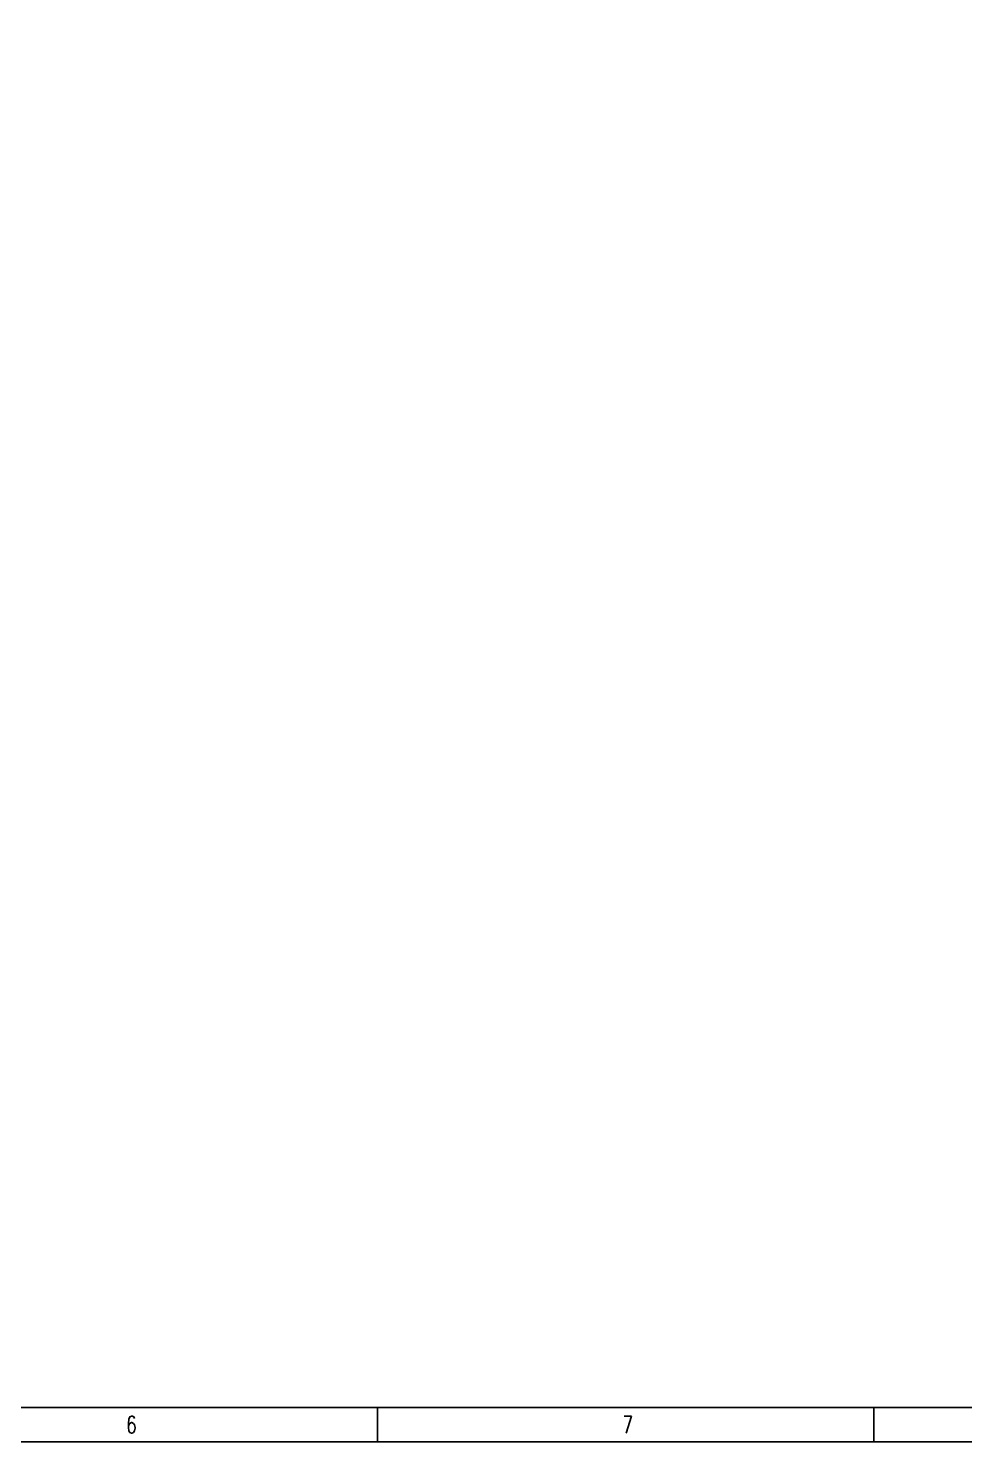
# Model space of a CAD drawing. Header units: inches. Extents: x -1 to 1337, y 7 to 953.
# Drawn here: x 791.2 to 1064.3, y 7.3 to 419.4 of the extents above; entities that cross this region are included whole.
import ezdxf

# ---------------------------------------------------------------- set-up
doc = ezdxf.new("R2010")
doc.units = ezdxf.units.IN
doc.header["$MEASUREMENT"] = 0
doc.layers.add('内层矩形', color=1, linetype='Continuous')
doc.layers.add('外层矩形', color=1, linetype='Continuous')
doc.styles.add('HZ', font='txt_____.ttf', dxfattribs={"width": 0.7, "bigfont": 'HZTXT'})

msp = doc.modelspace()

# ---------------------------------------------------------------- linework, layer by layer
msp.add_lwpolyline([(24.35, 838.29), (1327.27, 838.29), (1327.27, 17.29), (24.35, 17.29)], close=True)
at = {"color": 4, "flags": 128}
for points in [[(892.97, 17.29), (892.97, 7.29)], [(1037.74, 17.29), (1037.74, 7.29)], [(1337.35, 7.29), (-0.65, 7.29)]]:
    msp.add_lwpolyline(points, dxfattribs=at)
at = {"layer": '内层矩形'}
msp.add_lwpolyline([(24.35, 838.29), (1327.27, 838.29), (1327.35, 17.29), (24.35, 17.29)], close=True, dxfattribs=at)
at = {"layer": '外层矩形'}
msp.add_lwpolyline([(-0.65, 848.29), (1337.35, 848.29), (1337.35, 7.29), (-0.65, 7.29)], close=True, dxfattribs=at)

# ---------------------------------------------------------------- texts
at = {"color": 0, "style": 'HZ', "width": 0.7}
for s, p in [('6', (819.74, 9.79)), ('7', (964.51, 9.79))]:
    msp.add_text(s, height=5, dxfattribs=at).set_placement(p)

doc.saveas('drawing.dxf')
